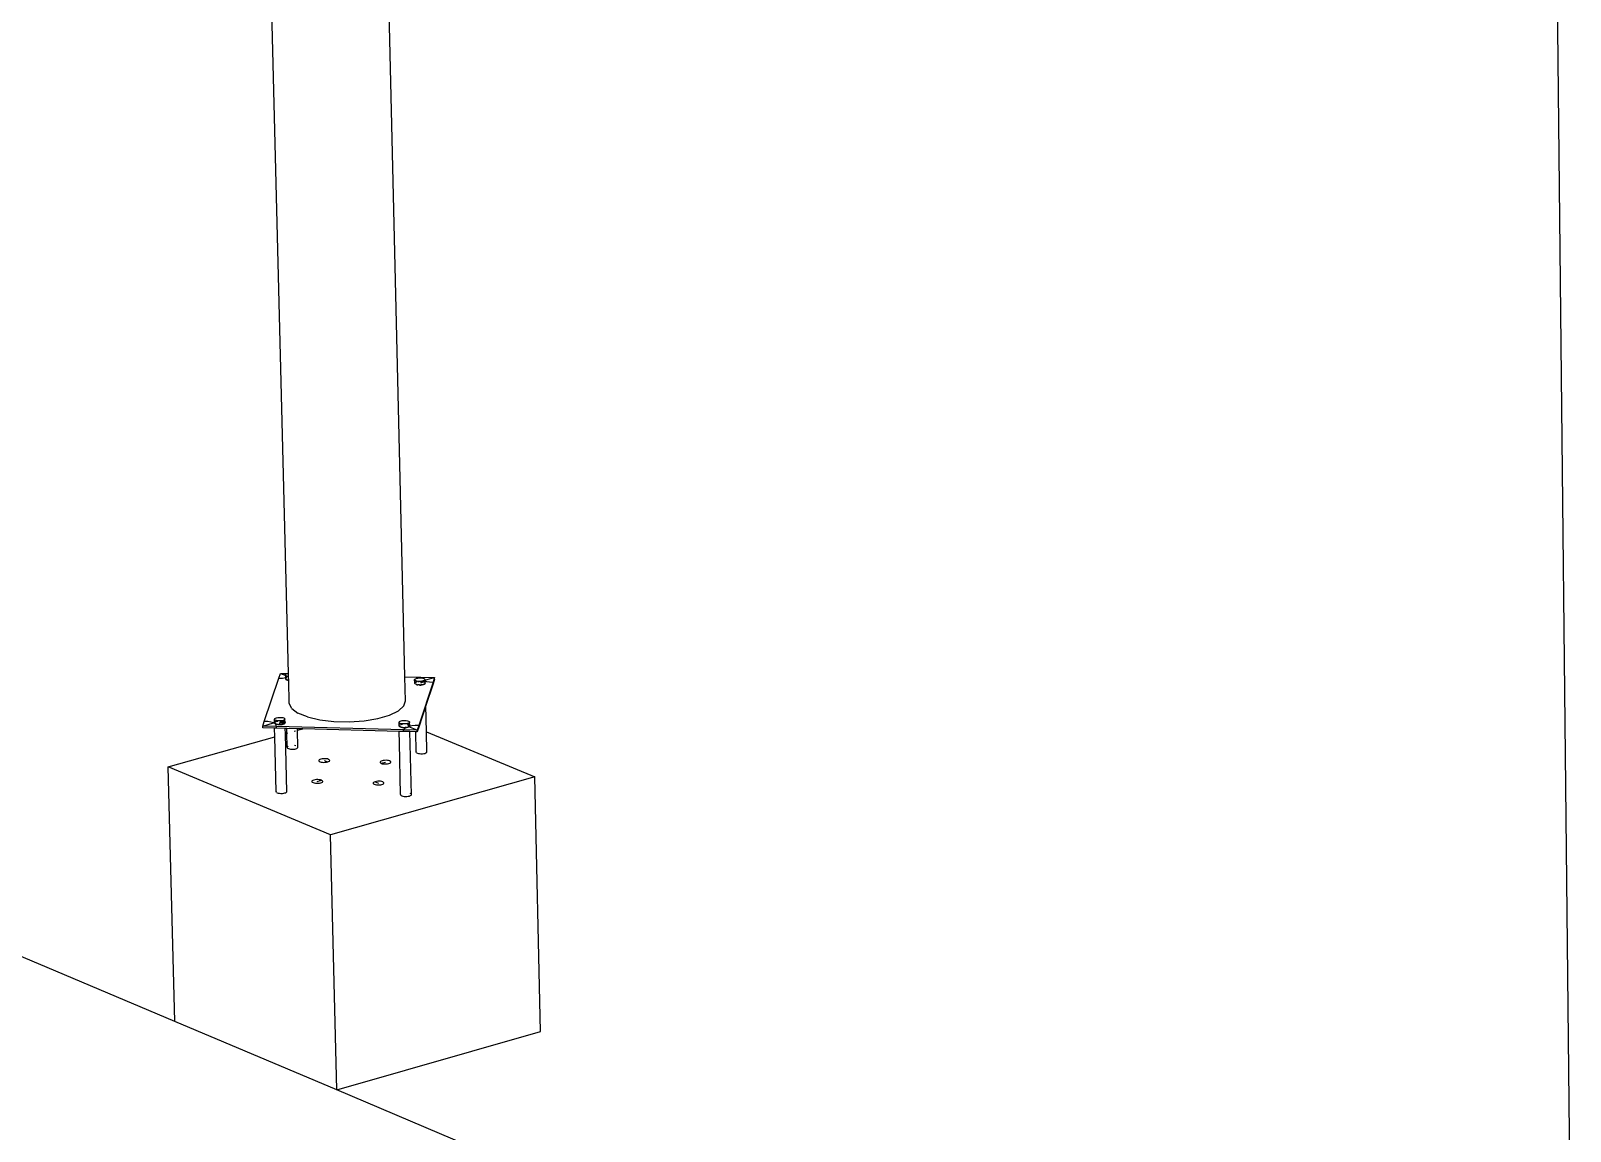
# Model space of a CAD drawing. Header units: inches. Extents: x -1925 to 2960, y -1726 to 1726.
# Drawn here: x -266.1 to -99.3, y 1445.7 to 1564.9 of the extents above; entities that cross this region are included whole.
import ezdxf

# ---------------------------------------------------------------- set-up
doc = ezdxf.new("R2010")
doc.units = ezdxf.units.IN
doc.header["$MEASUREMENT"] = 0

msp = doc.modelspace()

# ---------------------------------------------------------------- linework, layer by layer
for p, q in [((-238.16, 1495.3), (-243.95, 1726.03)), ((-225.56, 1494.94), (-230.93, 1720.82)), ((-99.32, 1437.76), (-101.79, 1672.62)), ((-250.49, 1457.6), (-374.78, 1510.2)), ((-240.79, 1490.1), (-239.2, 1494.8)), ((-239.2, 1494.8), (-239.03, 1495.3)), ((-239.2, 1494.8), (-238.82, 1494.8)), ((-239.03, 1495.3), (-238.27, 1495.28)), ((-239.03, 1495.3), (-238.44, 1495.06)), ((-238.82, 1494.8), (-238.47, 1494.84)), ((-238.46, 1494.81), (-238.49, 1494.76)), ((-238.47, 1494.79), (-238.49, 1494.76)), ((-238.49, 1494.76), (-238.49, 1494.7)), ((-238.49, 1494.7), (-238.45, 1494.65)), ((-238.48, 1495.15), (-238.45, 1495.2)), ((-238.48, 1495.1), (-238.48, 1495.15)), ((-238.47, 1494.84), (-238.48, 1495.15)), ((-238.44, 1495.05), (-238.48, 1495.1)), ((-238.47, 1494.84), (-238.44, 1494.85)), ((-238.47, 1494.79), (-238.47, 1494.84)), ((-238.47, 1494.76), (-238.44, 1494.81)), ((-238.46, 1494.81), (-238.47, 1494.79)), ((-238.47, 1494.76), (-238.47, 1494.79)), ((-238.47, 1494.71), (-238.47, 1494.76)), ((-238.43, 1494.66), (-238.47, 1494.71)), ((-238.38, 1494.86), (-238.46, 1494.81)), ((-238.38, 1494.85), (-238.46, 1494.81)), ((-238.45, 1495.2), (-238.37, 1495.24)), ((-238.45, 1494.65), (-238.37, 1494.61)), ((-238.36, 1495.01), (-238.44, 1495.05)), ((-238.44, 1494.85), (-238.36, 1494.86)), ((-238.44, 1494.81), (-238.36, 1494.86)), ((-238.35, 1494.62), (-238.43, 1494.66)), ((-238.36, 1494.87), (-238.38, 1494.86)), ((-238.36, 1494.86), (-238.38, 1494.85)), ((-238.37, 1495.24), (-238.27, 1495.28)), ((-238.37, 1494.61), (-238.26, 1494.58)), ((-238.26, 1494.97), (-238.36, 1495.01)), ((-238.36, 1494.86), (-238.36, 1494.86)), ((-238.35, 1494.62), (-238.25, 1494.59)), ((-238.27, 1495.28), (-238.16, 1495.3)), ((-238.15, 1494.95), (-238.26, 1494.97)), ((-238.26, 1494.58), (-238.14, 1494.55)), ((-238.15, 1494.93), (-238.25, 1494.9)), ((-238.25, 1494.9), (-238.15, 1494.92)), ((-238.15, 1494.92), (-238.25, 1494.9)), ((-238.25, 1494.89), (-238.15, 1494.91)), ((-238.14, 1494.57), (-238.25, 1494.59)), ((-238.24, 1494.97), (-238.15, 1494.93)), ((-238.15, 1494.95), (-238.16, 1495.3)), ((-238.15, 1494.92), (-238.15, 1494.95)), ((-238.15, 1494.91), (-238.15, 1494.92)), ((-238.15, 1494.92), (-238.15, 1494.92)), ((-238.14, 1494.57), (-238.15, 1494.91)), ((-238.14, 1494.55), (-238.14, 1494.57)), ((-238.08, 1492.05), (-238.14, 1494.55)), ((-225.56, 1494.94), (-223.82, 1494.89)), ((-225.5, 1492.33), (-225.56, 1494.94)), ((-224.49, 1494.28), (-224.51, 1494.26)), ((-224.5, 1494.64), (-224.47, 1494.69)), ((-224.5, 1494.59), (-224.5, 1494.64)), ((-224.49, 1494.28), (-224.5, 1494.64)), ((-224.46, 1494.54), (-224.5, 1494.59)), ((-224.48, 1494.31), (-224.49, 1494.28)), ((-224.49, 1494.26), (-224.46, 1494.3)), ((-224.49, 1494.26), (-224.49, 1494.28)), ((-224.49, 1494.21), (-224.49, 1494.26)), ((-224.4, 1494.35), (-224.48, 1494.31)), ((-224.47, 1494.69), (-224.39, 1494.73)), ((-224.38, 1494.5), (-224.46, 1494.54)), ((-224.46, 1494.3), (-224.38, 1494.35)), ((-224.29, 1494.39), (-224.4, 1494.35)), ((-224.39, 1494.73), (-224.29, 1494.77)), ((-224.27, 1494.47), (-224.38, 1494.5)), ((-224.38, 1494.35), (-224.28, 1494.39)), ((-224.29, 1494.77), (-224.16, 1494.8)), ((-224.27, 1494.4), (-224.29, 1494.39)), ((-224.28, 1494.39), (-224.27, 1494.39)), ((-224.14, 1494.44), (-224.27, 1494.47)), ((-224.16, 1494.8), (-224.02, 1494.81)), ((-224.03, 1494.43), (-224.14, 1494.44)), ((-224.14, 1494.42), (-224.01, 1494.43)), ((-224.03, 1494.43), (-224.14, 1494.42)), ((-222.51, 1494.35), (-224.06, 1489.66)), ((-224, 1494.43), (-224.03, 1494.43)), ((-224.02, 1494.81), (-223.87, 1494.82)), ((-224.01, 1494.43), (-224, 1494.43)), ((-223.85, 1494.44), (-224, 1494.43)), ((-223.87, 1494.82), (-223.82, 1494.81)), ((-223.83, 1494.44), (-223.85, 1494.44)), ((-223.85, 1494.43), (-223.72, 1494.42)), ((-223.48, 1494.37), (-223.85, 1494.26)), ((-223.71, 1494.45), (-223.83, 1494.44)), ((-223.71, 1494.43), (-223.83, 1494.44)), ((-223.82, 1494.89), (-223.82, 1494.81)), ((-223.82, 1494.89), (-222.35, 1494.85)), ((-223.82, 1494.81), (-223.73, 1494.81)), ((-223.73, 1494.81), (-223.6, 1494.78)), ((-223.72, 1494.42), (-223.59, 1494.4)), ((-223.58, 1494.48), (-223.71, 1494.45)), ((-223.58, 1494.4), (-223.71, 1494.43)), ((-223.6, 1494.78), (-223.49, 1494.75)), ((-223.59, 1494.4), (-223.48, 1494.37)), ((-223.48, 1494.52), (-223.58, 1494.48)), ((-223.47, 1494.37), (-223.58, 1494.4)), ((-223.49, 1494.75), (-223.42, 1494.71)), ((-223.41, 1494.56), (-223.48, 1494.52)), ((-223.48, 1494.52), (-223.37, 1494.48)), ((-223.48, 1494.52), (-223.48, 1494.52)), ((-223.48, 1494.37), (-223.41, 1494.32)), ((-223.47, 1494.37), (-223.48, 1494.37)), ((-223.39, 1494.33), (-223.47, 1494.37)), ((-223.42, 1494.71), (-223.38, 1494.66)), ((-223.37, 1494.61), (-223.41, 1494.56)), ((-223.41, 1494.32), (-223.37, 1494.28)), ((-223.4, 1494.57), (-222.37, 1494.86)), ((-223.37, 1494.3), (-223.39, 1494.33)), ((-223.38, 1494.66), (-223.37, 1494.61)), ((-223.37, 1494.48), (-223.37, 1494.61)), ((-223.37, 1494.48), (-223.23, 1494.44)), ((-223.37, 1494.3), (-223.37, 1494.48)), ((-223.35, 1494.28), (-223.37, 1494.3)), ((-223.36, 1494.23), (-223.37, 1494.3)), ((-223.37, 1494.28), (-223.36, 1494.23)), ((-223.34, 1494.22), (-223.35, 1494.28)), ((-223.23, 1494.44), (-222.89, 1494.38)), ((-222.89, 1494.38), (-222.51, 1494.35)), ((-222.34, 1494.67), (-222.51, 1494.16)), ((-222.41, 1494.67), (-222.51, 1494.35)), ((-222.51, 1494.16), (-222.51, 1494.35)), ((-222.35, 1494.85), (-222.41, 1494.67)), ((-222.41, 1494.67), (-222.34, 1494.67)), ((-222.34, 1494.67), (-222.35, 1494.85)), ((-224.45, 1494.16), (-224.49, 1494.21)), ((-224.37, 1494.12), (-224.45, 1494.16)), ((-224.27, 1494.08), (-224.37, 1494.12)), ((-224.27, 1494.08), (-224.14, 1494.06)), ((-223.99, 1494.05), (-224.14, 1494.06)), ((-223.99, 1494.05), (-223.84, 1494.05)), ((-223.99, 1494.04), (-223.84, 1494.04)), ((-223.7, 1494.07), (-223.84, 1494.05)), ((-223.84, 1494.04), (-223.69, 1494.06)), ((-223.57, 1494.09), (-223.7, 1494.07)), ((-223.69, 1494.06), (-223.56, 1494.09)), ((-223.47, 1494.13), (-223.57, 1494.09)), ((-223.56, 1494.09), (-223.45, 1494.13)), ((-223.4, 1494.18), (-223.47, 1494.13)), ((-223.45, 1494.13), (-223.38, 1494.17)), ((-223.36, 1494.23), (-223.4, 1494.18)), ((-223.38, 1494.17), (-223.34, 1494.22)), ((-222.51, 1494.16), (-223.29, 1491.81)), ((-237.82, 1491.5), (-238.08, 1492.05)), ((-237.82, 1491.5), (-237.14, 1491)), ((-236.1, 1490.58), (-237.14, 1491)), ((-227.21, 1490.78), (-226.25, 1491.24)), ((-226.25, 1491.24), (-225.66, 1491.77)), ((-225.66, 1491.77), (-225.5, 1492.33)), ((-223.29, 1491.81), (-224.06, 1489.47)), ((-223.22, 1488.98), (-223.29, 1491.81)), ((-240.96, 1489.6), (-240.79, 1490.1)), ((-240.96, 1489.6), (-239.8, 1489.93)), ((-239.48, 1489.56), (-240.96, 1489.6)), ((-240.95, 1489.41), (-240.96, 1489.6)), ((-239.68, 1489.38), (-240.95, 1489.41)), ((-240.41, 1490.08), (-240.79, 1490.1)), ((-240.07, 1490.02), (-240.41, 1490.08)), ((-239.79, 1489.93), (-240.07, 1490.02)), ((-239.59, 1489.82), (-239.79, 1489.93)), ((-239.65, 1490.03), (-239.69, 1489.98)), ((-239.67, 1490), (-239.69, 1489.97)), ((-239.69, 1489.97), (-239.69, 1489.92)), ((-239.69, 1489.92), (-239.65, 1489.87)), ((-239.68, 1490.36), (-239.65, 1490.41)), ((-239.68, 1490.31), (-239.68, 1490.36)), ((-239.67, 1490), (-239.68, 1490.36)), ((-239.64, 1490.26), (-239.68, 1490.31)), ((-239.48, 1489.37), (-239.68, 1489.38)), ((-239.66, 1488.44), (-239.68, 1489.38)), ((-239.67, 1489.98), (-239.64, 1490.03)), ((-239.66, 1490.02), (-239.67, 1490)), ((-239.67, 1489.98), (-239.67, 1490)), ((-239.67, 1489.93), (-239.67, 1489.98)), ((-239.63, 1489.88), (-239.67, 1489.93)), ((-239.58, 1490.07), (-239.66, 1490.02)), ((-239.65, 1490.41), (-239.57, 1490.46)), ((-239.58, 1490.08), (-239.65, 1490.03)), ((-239.65, 1489.87), (-239.57, 1489.83)), ((-239.56, 1490.22), (-239.64, 1490.26)), ((-239.64, 1490.03), (-239.56, 1490.07)), ((-239.55, 1489.84), (-239.63, 1489.88)), ((-239.49, 1489.69), (-239.59, 1489.82)), ((-239.48, 1490.11), (-239.58, 1490.07)), ((-239.47, 1490.11), (-239.58, 1490.08)), ((-239.57, 1490.46), (-239.47, 1490.49)), ((-239.57, 1489.83), (-239.46, 1489.79)), ((-239.46, 1490.19), (-239.56, 1490.22)), ((-239.56, 1490.07), (-239.46, 1490.11)), ((-239.45, 1489.8), (-239.55, 1489.84)), ((-239.48, 1489.56), (-239.49, 1489.69)), ((-239.34, 1490.14), (-239.48, 1490.11)), ((-239.48, 1489.37), (-239.48, 1489.56)), ((-225.71, 1489.19), (-239.48, 1489.56)), ((-238.51, 1489.35), (-239.48, 1489.37)), ((-239.47, 1490.49), (-239.34, 1490.52)), ((-239.34, 1490.14), (-239.47, 1490.11)), ((-239.33, 1490.16), (-239.46, 1490.19)), ((-239.46, 1490.11), (-239.33, 1490.14)), ((-239.46, 1489.79), (-239.33, 1489.77)), ((-239.32, 1489.78), (-239.45, 1489.8)), ((-239.34, 1490.52), (-239.2, 1490.54)), ((-239.32, 1490.15), (-239.34, 1490.14)), ((-239.33, 1490.14), (-239.34, 1490.14)), ((-239.34, 1490.14), (-239.34, 1490.14)), ((-239.18, 1490.15), (-239.33, 1490.16)), ((-239.32, 1490.14), (-239.33, 1490.14)), ((-239.33, 1489.77), (-239.18, 1489.76)), ((-239.32, 1489.78), (-239.17, 1489.77)), ((-239.2, 1490.54), (-239.05, 1490.54)), ((-239.04, 1490.16), (-239.18, 1490.15)), ((-239.03, 1490.16), (-239.18, 1490.15)), ((-239.18, 1489.76), (-239.02, 1489.76)), ((-239.17, 1489.77), (-239.11, 1489.96)), ((-239.02, 1489.77), (-239.17, 1489.77)), ((-239.17, 1489.76), (-239.02, 1489.77)), ((-239.04, 1490.16), (-239.11, 1489.96)), ((-238.66, 1490.09), (-239.11, 1489.96)), ((-238.55, 1489.94), (-239.11, 1489.96)), ((-239.05, 1490.54), (-238.91, 1490.53)), ((-239.04, 1490.16), (-238.89, 1490.14)), ((-238.89, 1490.17), (-239.03, 1490.16)), ((-238.88, 1489.79), (-239.02, 1489.77)), ((-239.02, 1489.77), (-238.87, 1489.78)), ((-239.02, 1489.76), (-238.87, 1489.77)), ((-238.89, 1490.15), (-239.01, 1490.16)), ((-238.91, 1490.53), (-238.78, 1490.51)), ((-238.76, 1490.2), (-238.89, 1490.17)), ((-238.76, 1490.13), (-238.89, 1490.15)), ((-238.89, 1490.14), (-238.77, 1490.12)), ((-238.75, 1489.82), (-238.88, 1489.79)), ((-238.87, 1489.78), (-238.74, 1489.81)), ((-238.87, 1489.77), (-238.74, 1489.8)), ((-238.78, 1490.51), (-238.67, 1490.47)), ((-238.77, 1490.12), (-238.66, 1490.09)), ((-238.66, 1490.24), (-238.76, 1490.2)), ((-238.65, 1490.09), (-238.76, 1490.13)), ((-238.65, 1489.85), (-238.75, 1489.82)), ((-238.74, 1489.81), (-238.63, 1489.85)), ((-238.74, 1489.8), (-238.64, 1489.84)), ((-238.67, 1490.47), (-238.59, 1490.43)), ((-238.59, 1490.28), (-238.66, 1490.24)), ((-238.66, 1490.09), (-238.58, 1490.05)), ((-238.66, 1490.09), (-238.66, 1490.09)), ((-238.65, 1490.09), (-238.66, 1490.09)), ((-238.57, 1490.05), (-238.65, 1490.09)), ((-238.58, 1489.9), (-238.65, 1489.85)), ((-238.64, 1489.84), (-238.56, 1489.89)), ((-238.63, 1489.85), (-238.56, 1489.9)), ((-238.59, 1490.43), (-238.55, 1490.38)), ((-238.55, 1490.33), (-238.59, 1490.28)), ((-238.58, 1490.05), (-238.54, 1490)), ((-238.55, 1489.94), (-238.58, 1489.9)), ((-238.52, 1490), (-238.57, 1490.05)), ((-238.56, 1489.89), (-238.52, 1489.94)), ((-238.56, 1489.9), (-238.53, 1489.94)), ((-238.55, 1490.38), (-238.55, 1490.33)), ((-238.54, 1489.95), (-238.55, 1490.33)), ((-238.54, 1489.95), (-238.55, 1489.94)), ((-238.55, 1489.94), (-238.52, 1489.94)), ((-238.54, 1490), (-238.54, 1489.95)), ((-238.53, 1489.94), (-238.52, 1489.94)), ((-238.52, 1489.95), (-238.52, 1490)), ((-238.52, 1489.94), (-238.52, 1489.95)), ((-238.49, 1488.77), (-238.51, 1489.35)), ((-238.36, 1489.34), (-238.51, 1489.35)), ((-238.35, 1488.81), (-238.36, 1489.34)), ((-237.19, 1489.31), (-238.36, 1489.34)), ((-237.19, 1489.14), (-237.19, 1489.31)), ((-236.63, 1489.3), (-237.19, 1489.31)), ((-237.19, 1489.14), (-236.63, 1489.3)), ((-226.18, 1489.02), (-236.63, 1489.3)), ((-236.1, 1490.58), (-234.77, 1490.27)), ((-234.77, 1490.27), (-233.24, 1490.09)), ((-233.24, 1490.09), (-231.6, 1490.05)), ((-231.6, 1490.05), (-229.98, 1490.16)), ((-229.98, 1490.16), (-228.48, 1490.41)), ((-228.48, 1490.41), (-227.21, 1490.78)), ((-226.2, 1489.65), (-226.19, 1489.6)), ((-226.17, 1489.67), (-226.19, 1489.64)), ((-226.19, 1489.6), (-226.15, 1489.55)), ((-226.18, 1490.03), (-226.14, 1490.08)), ((-226.17, 1489.64), (-226.18, 1490.03)), ((-226.18, 1489.98), (-226.18, 1490.03)), ((-226.13, 1489.93), (-226.18, 1489.98)), ((-226.17, 1489.64), (-226.17, 1489.64)), ((-226.17, 1489.59), (-226.17, 1489.64)), ((-226.13, 1489.54), (-226.17, 1489.59)), ((-226.15, 1489.55), (-226.07, 1489.5)), ((-226.14, 1490.08), (-226.07, 1490.12)), ((-226.06, 1489.89), (-226.13, 1489.93)), ((-226.13, 1489.69), (-226.06, 1489.74)), ((-226.08, 1489.74), (-226.13, 1489.71)), ((-226.05, 1489.5), (-226.13, 1489.54)), ((-226.05, 1489.75), (-226.08, 1489.74)), ((-226.07, 1490.12), (-225.97, 1490.16)), ((-226.07, 1489.5), (-225.96, 1489.47)), ((-225.95, 1489.85), (-226.06, 1489.89)), ((-226.06, 1489.74), (-226.05, 1489.74)), ((-226.05, 1489.5), (-225.94, 1489.47)), ((-225.97, 1490.16), (-225.84, 1490.19)), ((-225.96, 1489.47), (-225.83, 1489.44)), ((-225.82, 1489.83), (-225.95, 1489.85)), ((-225.84, 1489.81), (-225.95, 1489.78)), ((-225.95, 1489.78), (-225.83, 1489.8)), ((-225.81, 1489.44), (-225.94, 1489.47)), ((-225.84, 1490.19), (-225.7, 1490.2)), ((-225.84, 1489.81), (-225.84, 1489.81)), ((-225.82, 1489.81), (-225.84, 1489.81)), ((-225.82, 1489.8), (-225.83, 1489.8)), ((-225.83, 1489.44), (-225.68, 1489.43)), ((-225.68, 1489.82), (-225.82, 1489.83)), ((-225.82, 1489.8), (-225.82, 1489.8)), ((-225.81, 1489.44), (-225.67, 1489.43)), ((-225.69, 1489.82), (-225.71, 1489.82)), ((-225.61, 1489.32), (-225.71, 1489.19)), ((-225.7, 1490.2), (-225.55, 1490.2)), ((-225.54, 1489.83), (-225.69, 1489.82)), ((-225.53, 1489.82), (-225.68, 1489.82)), ((-225.68, 1489.43), (-225.67, 1489.43)), ((-225.67, 1489.43), (-225.52, 1489.44)), ((-225.67, 1489.43), (-225.52, 1489.43)), ((-225.42, 1489.44), (-225.61, 1489.32)), ((-225.55, 1490.2), (-225.41, 1490.19)), ((-225.47, 1489.83), (-225.55, 1489.83)), ((-225.5, 1489.82), (-225.54, 1489.83)), ((-225.47, 1489.83), (-225.53, 1489.82)), ((-225.39, 1489.45), (-225.52, 1489.44)), ((-225.52, 1489.43), (-225.37, 1489.45)), ((-225.39, 1489.84), (-225.47, 1489.83)), ((-225.39, 1489.45), (-225.42, 1489.44)), ((-225.41, 1490.19), (-225.28, 1490.17)), ((-225.26, 1489.86), (-225.39, 1489.84)), ((-225.39, 1489.45), (-225.38, 1489.45)), ((-225.38, 1489.45), (-225.24, 1489.48)), ((-225.37, 1489.45), (-225.24, 1489.47)), ((-225.28, 1490.17), (-225.17, 1490.14)), ((-225.16, 1489.9), (-225.26, 1489.86)), ((-225.15, 1489.76), (-225.26, 1489.8)), ((-225.25, 1489.79), (-225.26, 1489.79)), ((-225.26, 1489.78), (-225.16, 1489.75)), ((-225.16, 1489.75), (-225.26, 1489.72)), ((-225.14, 1489.76), (-225.25, 1489.79)), ((-225.04, 1489.6), (-225.25, 1489.61)), ((-225.16, 1489.54), (-225.25, 1489.5)), ((-225.15, 1489.52), (-225.24, 1489.48)), ((-225.24, 1489.47), (-225.13, 1489.51)), ((-225.17, 1490.14), (-225.09, 1490.09)), ((-225.08, 1489.95), (-225.16, 1489.9)), ((-225.14, 1489.76), (-225.16, 1489.75)), ((-225.16, 1489.75), (-225.08, 1489.71)), ((-225.16, 1489.75), (-225.16, 1489.75)), ((-225.09, 1489.55), (-225.16, 1489.54)), ((-225.07, 1489.72), (-225.15, 1489.76)), ((-225.15, 1489.52), (-225.09, 1489.55)), ((-225.13, 1489.53), (-225.15, 1489.53)), ((-225.15, 1489.52), (-225.14, 1489.52)), ((-225.07, 1489.72), (-225.14, 1489.76)), ((-225.14, 1489.52), (-225.09, 1489.55)), ((-225.13, 1489.52), (-225.13, 1489.53)), ((-225.12, 1489.52), (-225.13, 1489.52)), ((-225.13, 1489.51), (-225.12, 1489.52)), ((-225.12, 1489.52), (-225.06, 1489.56)), ((-224.23, 1489.15), (-225.12, 1489.52)), ((-225.09, 1490.09), (-225.05, 1490.05)), ((-224.82, 1489.61), (-225.09, 1489.55)), ((-225.09, 1489.55), (-225.06, 1489.57)), ((-225.07, 1489.56), (-225.09, 1489.55)), ((-225.09, 1489.55), (-225.09, 1489.55)), ((-225.05, 1490), (-225.08, 1489.95)), ((-225.08, 1489.71), (-225.04, 1489.66)), ((-225.07, 1489.72), (-225.04, 1489.68)), ((-225.06, 1489.71), (-225.07, 1489.72)), ((-225.04, 1489.6), (-225.07, 1489.56)), ((-225.02, 1489.66), (-225.06, 1489.71)), ((-225.06, 1489.57), (-225.03, 1489.62)), ((-225.06, 1489.56), (-225.02, 1489.6)), ((-225.05, 1490.05), (-225.05, 1490)), ((-225.04, 1489.68), (-225.05, 1490)), ((-225.03, 1489.67), (-225.04, 1489.68)), ((-225.04, 1489.61), (-225.04, 1489.68)), ((-225.04, 1489.66), (-225.04, 1489.61)), ((-225.04, 1489.61), (-225.04, 1489.6)), ((-225.03, 1489.62), (-225.03, 1489.67)), ((-225.02, 1489.61), (-225.02, 1489.66)), ((-225.02, 1489.61), (-225.02, 1489.61)), ((-225.02, 1489.6), (-225.02, 1489.61)), ((-224.45, 1489.65), (-224.82, 1489.61)), ((-224.06, 1489.66), (-224.45, 1489.65)), ((-224.06, 1489.66), (-224.23, 1489.15)), ((-224.06, 1489.47), (-224.23, 1488.96)), ((-224.06, 1489.47), (-224.06, 1489.66)), ((-251.22, 1485.18), (-239.66, 1488.44)), ((-239.66, 1488.44), (-239.65, 1488.44)), ((-239.51, 1482.51), (-239.66, 1488.44)), ((-238.49, 1488.77), (-238.35, 1488.81)), ((-238.34, 1482.48), (-238.49, 1488.77)), ((-238.35, 1488.81), (-238.23, 1488.85)), ((-238.31, 1487.31), (-238.35, 1488.81)), ((-237.54, 1489.04), (-237.41, 1489.08)), ((-237.14, 1487.28), (-237.19, 1489.14)), ((-226.15, 1487.73), (-226.18, 1489.02)), ((-225.7, 1489), (-226.18, 1489.02)), ((-226.02, 1482.19), (-226.15, 1487.73)), ((-226.15, 1487.73), (-226.15, 1487.73)), ((-225.7, 1489), (-225.71, 1489.19)), ((-224.23, 1489.15), (-225.71, 1489.19)), ((-225.01, 1488.99), (-225.7, 1489)), ((-224.85, 1482.16), (-225.01, 1488.99)), ((-224.39, 1488.97), (-225.01, 1488.99)), ((-224.34, 1486.81), (-224.39, 1488.97)), ((-224.23, 1488.96), (-224.39, 1488.97)), ((-224.23, 1488.96), (-224.23, 1489.15)), ((-223.22, 1488.98), (-211.48, 1484.11)), ((-223.17, 1486.78), (-223.22, 1488.98)), ((-238.27, 1487.36), (-238.31, 1487.31)), ((-238.31, 1487.31), (-238.31, 1487.26)), ((-238.31, 1487.26), (-238.26, 1487.21)), ((-238.2, 1487.41), (-238.27, 1487.36)), ((-238.26, 1487.21), (-238.18, 1487.17)), ((-238.19, 1487.41), (-238.2, 1487.41)), ((-238.18, 1487.17), (-238.07, 1487.13)), ((-238.07, 1487.13), (-237.94, 1487.11)), ((-237.94, 1487.11), (-237.79, 1487.1)), ((-237.79, 1487.1), (-237.64, 1487.1)), ((-237.64, 1487.1), (-237.49, 1487.11)), ((-237.37, 1487.46), (-237.5, 1487.48)), ((-237.49, 1487.11), (-237.36, 1487.14)), ((-237.37, 1487.46), (-237.37, 1487.46)), ((-237.36, 1487.14), (-237.25, 1487.18)), ((-237.25, 1487.18), (-237.18, 1487.23)), ((-237.18, 1487.23), (-237.14, 1487.28)), ((-234.83, 1485.93), (-234.87, 1485.88)), ((-234.76, 1485.98), (-234.83, 1485.93)), ((-234.65, 1486.02), (-234.76, 1485.98)), ((-234.52, 1486.04), (-234.65, 1486.02)), ((-234.37, 1486.06), (-234.52, 1486.04)), ((-234.22, 1486.06), (-234.37, 1486.06)), ((-234.07, 1486.05), (-234.22, 1486.06)), ((-233.94, 1486.03), (-234.07, 1486.05)), ((-233.83, 1485.99), (-233.94, 1486.03)), ((-233.75, 1485.95), (-233.83, 1485.99)), ((-233.71, 1485.9), (-233.75, 1485.95)), ((-224.33, 1486.81), (-224.34, 1486.81)), ((-224.34, 1486.81), (-224.33, 1486.76)), ((-224.29, 1486.71), (-224.33, 1486.76)), ((-224.29, 1486.71), (-224.21, 1486.66)), ((-224.21, 1486.66), (-224.1, 1486.63)), ((-224.1, 1486.63), (-223.97, 1486.61)), ((-223.97, 1486.61), (-223.82, 1486.59)), ((-223.82, 1486.59), (-223.66, 1486.6)), ((-223.66, 1486.6), (-223.52, 1486.61)), ((-223.52, 1486.61), (-223.39, 1486.64)), ((-223.39, 1486.64), (-223.28, 1486.68)), ((-223.28, 1486.68), (-223.21, 1486.73)), ((-223.21, 1486.73), (-223.17, 1486.78)), ((-250.49, 1457.6), (-251.22, 1485.18)), ((-233.62, 1477.82), (-251.22, 1485.18)), ((-234.87, 1485.88), (-234.87, 1485.83)), ((-234.87, 1485.83), (-234.83, 1485.78)), ((-234.83, 1485.78), (-234.75, 1485.73)), ((-234.75, 1485.73), (-234.64, 1485.7)), ((-234.64, 1485.7), (-234.5, 1485.67)), ((-234.5, 1485.67), (-234.35, 1485.66)), ((-234.35, 1485.66), (-234.2, 1485.67)), ((-234.29, 1485.86), (-233.92, 1485.71)), ((-234.2, 1485.67), (-234.05, 1485.68)), ((-234.05, 1485.68), (-233.92, 1485.71)), ((-233.92, 1485.71), (-233.82, 1485.75)), ((-233.82, 1485.75), (-233.74, 1485.8)), ((-233.74, 1485.8), (-233.7, 1485.85)), ((-233.7, 1485.85), (-233.71, 1485.9)), ((-228.21, 1485.75), (-228.25, 1485.7)), ((-228.25, 1485.7), (-228.25, 1485.65)), ((-228.25, 1485.65), (-228.21, 1485.6)), ((-228.14, 1485.8), (-228.21, 1485.75)), ((-228.21, 1485.6), (-228.13, 1485.56)), ((-228.03, 1485.84), (-228.14, 1485.8)), ((-228.13, 1485.56), (-227.67, 1485.69)), ((-228.13, 1485.56), (-228.02, 1485.52)), ((-227.9, 1485.87), (-228.03, 1485.84)), ((-228.02, 1485.52), (-227.88, 1485.5)), ((-227.75, 1485.88), (-227.9, 1485.87)), ((-227.88, 1485.5), (-227.73, 1485.49)), ((-227.6, 1485.89), (-227.75, 1485.88)), ((-227.73, 1485.49), (-227.58, 1485.49)), ((-227.45, 1485.87), (-227.6, 1485.89)), ((-227.58, 1485.49), (-227.43, 1485.5)), ((-227.32, 1485.85), (-227.45, 1485.87)), ((-227.43, 1485.5), (-227.3, 1485.53)), ((-227.21, 1485.82), (-227.32, 1485.85)), ((-227.3, 1485.53), (-227.19, 1485.57)), ((-227.13, 1485.77), (-227.21, 1485.82)), ((-227.19, 1485.57), (-227.12, 1485.62)), ((-227.09, 1485.72), (-227.13, 1485.77)), ((-227.12, 1485.62), (-227.08, 1485.67)), ((-227.08, 1485.67), (-227.09, 1485.72)), ((-235.59, 1483.66), (-235.63, 1483.61)), ((-235.63, 1483.61), (-235.63, 1483.56)), ((-235.63, 1483.56), (-235.59, 1483.51)), ((-235.52, 1483.71), (-235.59, 1483.66)), ((-235.59, 1483.51), (-235.51, 1483.47)), ((-235.41, 1483.75), (-235.52, 1483.71)), ((-235.51, 1483.47), (-235.4, 1483.43)), ((-235.28, 1483.78), (-235.41, 1483.75)), ((-235.4, 1483.43), (-235.26, 1483.41)), ((-235.13, 1483.79), (-235.28, 1483.78)), ((-235.26, 1483.41), (-235.11, 1483.4)), ((-234.98, 1483.8), (-235.13, 1483.79)), ((-235.11, 1483.4), (-234.96, 1483.4)), ((-235.05, 1483.6), (-234.59, 1483.73)), ((-234.83, 1483.78), (-234.98, 1483.8)), ((-234.96, 1483.4), (-234.81, 1483.41)), ((-234.7, 1483.76), (-234.83, 1483.78)), ((-234.81, 1483.41), (-234.68, 1483.44)), ((-234.59, 1483.73), (-234.7, 1483.76)), ((-234.68, 1483.44), (-234.57, 1483.48)), ((-234.51, 1483.68), (-234.59, 1483.73)), ((-234.57, 1483.48), (-234.5, 1483.53)), ((-234.46, 1483.63), (-234.51, 1483.68)), ((-234.5, 1483.53), (-234.46, 1483.58)), ((-234.46, 1483.58), (-234.46, 1483.63)), ((-211.48, 1484.11), (-233.62, 1477.82)), ((-228.96, 1483.48), (-229, 1483.43)), ((-229, 1483.43), (-229, 1483.38)), ((-229, 1483.38), (-228.96, 1483.33)), ((-228.89, 1483.53), (-228.96, 1483.48)), ((-228.96, 1483.33), (-228.88, 1483.29)), ((-228.78, 1483.57), (-228.89, 1483.53)), ((-228.88, 1483.29), (-228.77, 1483.25)), ((-228.65, 1483.6), (-228.78, 1483.57)), ((-228.78, 1483.57), (-228.42, 1483.42)), ((-228.77, 1483.25), (-228.63, 1483.23)), ((-228.5, 1483.61), (-228.65, 1483.6)), ((-228.63, 1483.23), (-228.48, 1483.22)), ((-228.35, 1483.62), (-228.5, 1483.61)), ((-228.48, 1483.22), (-228.33, 1483.22)), ((-228.2, 1483.61), (-228.35, 1483.62)), ((-228.33, 1483.22), (-228.18, 1483.24)), ((-228.07, 1483.58), (-228.2, 1483.61)), ((-228.18, 1483.24), (-228.05, 1483.26)), ((-227.96, 1483.55), (-228.07, 1483.58)), ((-228.05, 1483.26), (-227.94, 1483.3)), ((-227.88, 1483.5), (-227.96, 1483.55)), ((-227.94, 1483.3), (-227.87, 1483.35)), ((-227.84, 1483.45), (-227.88, 1483.5)), ((-227.87, 1483.35), (-227.83, 1483.4)), ((-227.83, 1483.4), (-227.84, 1483.45)), ((-210.86, 1456.52), (-211.48, 1484.11)), ((-239.5, 1482.52), (-239.51, 1482.51)), ((-239.51, 1482.51), (-239.5, 1482.46)), ((-239.46, 1482.41), (-239.5, 1482.46)), ((-239.46, 1482.41), (-239.38, 1482.37)), ((-239.38, 1482.37), (-239.27, 1482.33)), ((-239.27, 1482.33), (-239.14, 1482.31)), ((-239.14, 1482.31), (-238.99, 1482.3)), ((-238.99, 1482.3), (-238.83, 1482.3)), ((-238.83, 1482.3), (-238.69, 1482.32)), ((-238.69, 1482.32), (-238.56, 1482.35)), ((-238.56, 1482.35), (-238.45, 1482.38)), ((-238.45, 1482.38), (-238.37, 1482.43)), ((-238.37, 1482.43), (-238.34, 1482.48)), ((-226.02, 1482.19), (-226.02, 1482.14)), ((-226.02, 1482.19), (-226.02, 1482.19)), ((-225.97, 1482.09), (-226.02, 1482.14)), ((-225.97, 1482.09), (-225.89, 1482.04)), ((-225.89, 1482.04), (-225.78, 1482.01)), ((-225.78, 1482.01), (-225.65, 1481.98)), ((-225.65, 1481.98), (-225.5, 1481.97)), ((-225.5, 1481.97), (-225.35, 1481.98)), ((-225.35, 1481.98), (-225.2, 1481.99)), ((-225.2, 1481.99), (-225.07, 1482.02)), ((-225.07, 1482.02), (-225.01, 1482.04)), ((-225.01, 1482.04), (-224.96, 1482.06)), ((-224.89, 1482.26), (-224.97, 1482.3)), ((-224.96, 1482.06), (-224.89, 1482.11)), ((-224.89, 1482.25), (-224.89, 1482.26)), ((-224.89, 1482.11), (-224.85, 1482.16)), ((-232.94, 1450.18), (-233.62, 1477.82)), ((-232.94, 1450.18), (-250.49, 1457.6)), ((-232.94, 1450.18), (-210.86, 1456.52)), ((-112.58, 1399.24), (-232.94, 1450.18))]:
    msp.add_line(p, q)

doc.saveas('drawing.dxf')
